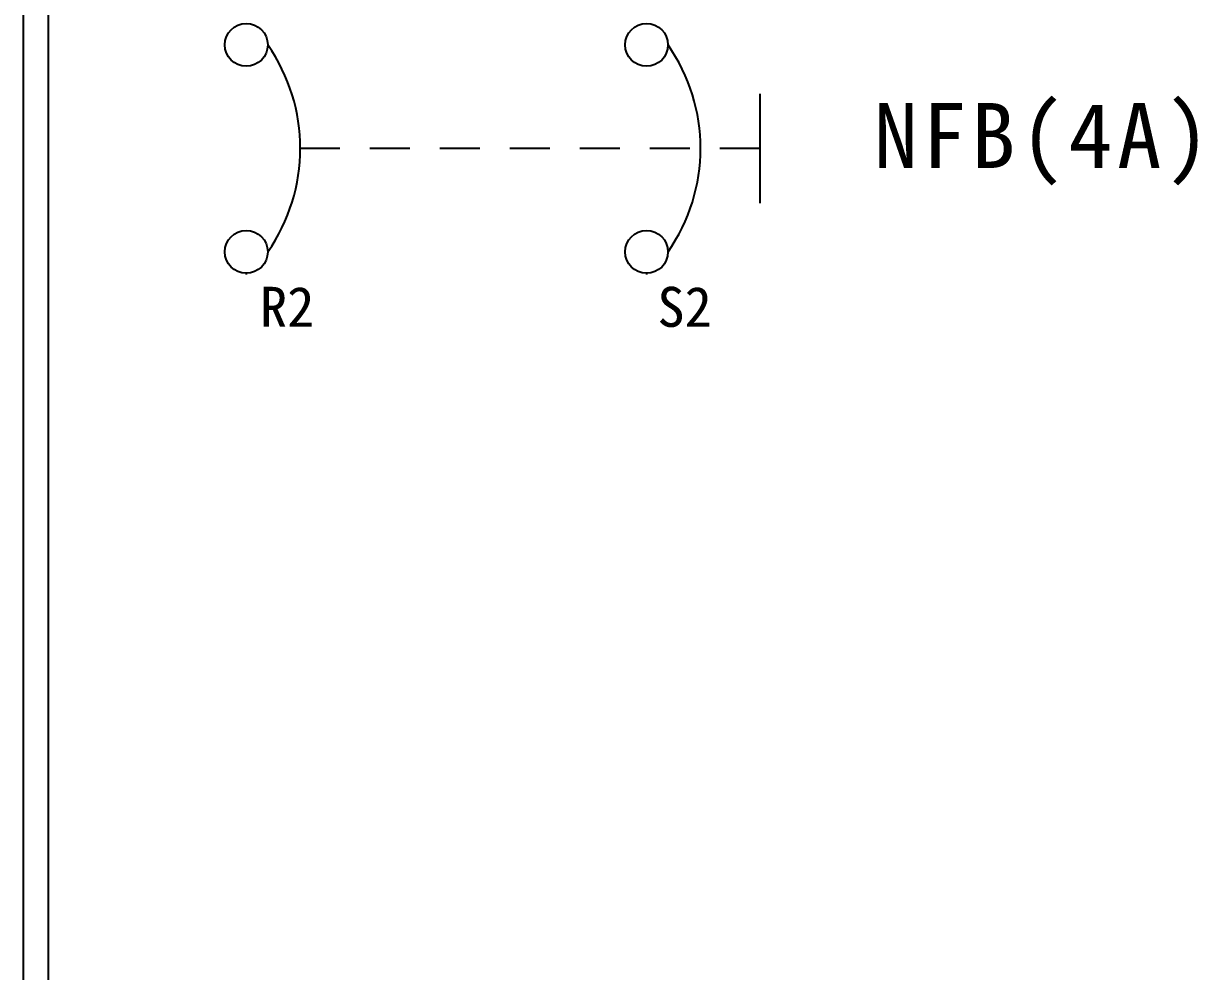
# Model space of a CAD drawing. Extents: x 10 to 297, y 3 to 207.
# Drawn here: x 10 to 68.7, y 50.4 to 97.8 of the extents above; entities that cross this region are included whole.
import ezdxf

# ---------------------------------------------------------------- set-up
doc = ezdxf.new("R2010")
doc.units = 0
doc.linetypes.add('HIDDEN9', pattern=[3.5, 2, -1.5])
doc.layers.get('0').update_dxf_attribs({"linetype": 'CONTINUOUS'})
doc.layers.add('圖框層', color=7, linetype='CONTINUOUS')
doc.layers.add('標尺寸層', color=3, linetype='CONTINUOUS')
doc.styles.add('STSL', font='kaiu.ttf')
doc.styles.add('標楷體', font='kaiu.ttf')

msp = doc.modelspace()

# ---------------------------------------------------------------- linework, layer by layer
at = {"color": 7, "linetype": 'HIDDEN9'}
msp.add_line((46.802, 91.568), (23.832, 91.568), dxfattribs=at)
for centre in [(21.135, 96.743), (41.135, 96.743), (21.135, 86.392), (41.135, 86.392)]:
    msp.add_circle(centre, 1.071)
at = {"color": 7}
msp.add_arc((14.779, 91.568), 9.053, 325.1286, 34.8714, dxfattribs=at)
at = {"color": 7, "linetype": 'ByBlock'}
msp.add_arc((34.779, 91.568), 9.053, 325.1286, 34.8714, dxfattribs=at)
at = {"layer": '圖框層', "color": 7}
for p, q in [((10, 3), (10, 206.969)), ((11.25, 4.25), (11.25, 205.719))]:
    msp.add_line(p, q, dxfattribs=at)
at = {"layer": '標尺寸層', "color": 7}
for p, q in [((46.802, 94.3), (46.802, 88.835)), ((21.135, 85.321), (21.135, 85.255)), ((41.135, 85.321), (41.135, 85.255))]:
    msp.add_line(p, q, dxfattribs=at)

# ---------------------------------------------------------------- texts
at = {"color": 0, "insert": (60.999, 93.836), "char_height": 3.25, "width": 24.60718, "attachment_point": 2, "style": '標楷體'}
msp.add_mtext('\\pt6.5;{\\T1.1;NFB(4A)}', dxfattribs=at)
at = {"layer": '圖框層', "color": 4, "style": 'STSL'}
for s, p in [('R2', (21.817, 82.645)), ('S2', (41.675, 82.645))]:
    msp.add_text(s, height=2, dxfattribs=at).set_placement(p)

doc.saveas('drawing.dxf')
